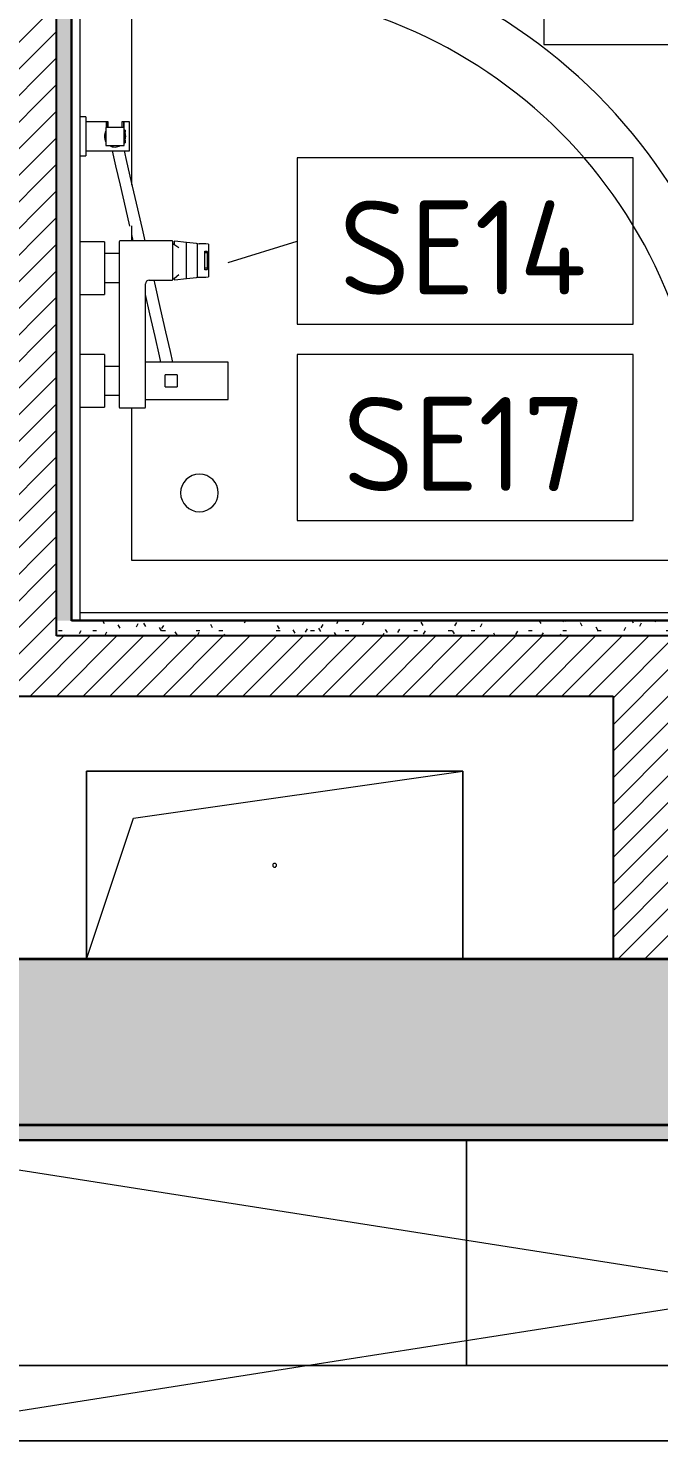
# Model space of a CAD drawing. Header units: millimetres. Extents: x 54725 to 263872, y -8553 to 29614.
# Drawn here: x 108341 to 109179, y 4760 to 6638 of the extents above; entities that cross this region are included whole.
import ezdxf

# ---------------------------------------------------------------- set-up
doc = ezdxf.new("R2010")
doc.units = ezdxf.units.MM
for name, color, linetype, lineweight in [('A-GENM', 7, 'Continuous', 9), ('I-FURN', 7, 'Continuous', 9), ('I-WALL', 7, 'Continuous', 9), ('P-SANR-FIXT-IDEN', 7, 'Continuous', 9)]:
    doc.layers.add(name, color=color, linetype=linetype, lineweight=lineweight)
for name, color, linetype, lineweight, true_color in [('A-WALL-1', 7, 'Continuous', 35, 0x3c3c3c), ('A-WALL-3', 7, 'Continuous', 25, 0x3c3c3c), ('A-WALL-FNSH-2', 7, 'Continuous', 15, 0x3c3c3c), ('P-SANR-FIXT-1', 7, 'Continuous', 15, 0x4994b4)]:
    doc.layers.add(name, color=color, linetype=linetype, lineweight=lineweight, true_color=true_color)
doc.styles.add('GOST Common', font='GOST_Common.ttf', dxfattribs={"height": 125})
pattern_1 = [(45, (-3861.742, 0), (-17.6776695, 17.6776695), [])]
pattern_2 = [(0, (-3861.742, 0), (60.96, 15.24), [5.029, -40.691, 5.029, -40.691, -243.84]), (0, (-3861.742, 0), (60.96, 15.24), [-91.44, 5.029, -86.411, 5.029, -40.691, -106.68]), (0, (-3861.742, 0), (60.96, 15.24), [-228.6, 5.029, -25.451, 5.029, -71.171]), (120, (-3838.882, 7.62), (-43.6782272, 45.1729086), [5.029, -40.691, 5.029, -40.691, -243.84]), (120, (-3838.882, 7.62), (-43.6782272, 45.1729086), [-91.44, 5.029, -86.411, 5.029, -40.691, -106.68]), (120, (-3838.882, 7.62), (-43.6782272, 45.1729086), [-228.6, 5.029, -25.451, 5.029, -71.171]), (240, (-3831.262, 38.1), (-17.2817728, -60.4129086), [5.029, -40.691, 5.029, -40.691, -243.84]), (240, (-3831.262, 38.1), (-17.2817728, -60.4129086), [-91.44, 5.029, -86.411, 5.029, -40.691, -106.68]), (240, (-3831.262, 38.1), (-17.2817728, -60.4129086), [-228.6, 5.029, -25.451, 5.029, -71.171])]

# ---------------------------------------------------------------- blocks, each defined once
blk = doc.blocks.new('GM_Отверстие прямоугольное _в плите_ - Отверстие-20657929-Фрагмент 1_12_ Групповая ячейка')
at = {"layer": 'A-GENM'}
for p, q in [((-250, -125), (-250, 125)), ((-250, 125), (250, 125)), ((250, 125), (-250, 125)), ((-250, 125), (-250, -125)), ((-187.5, 62.5), (250, 125)), ((250, 125), (250, -125)), ((250, -125), (250, 125)), ((-250, -125), (-187.5, 62.5))]:
    blk.add_line(p, q, dxfattribs=at)
for start, end in [(360, 180), (180, 360)]:
    blk.add_arc((0, 0), 2.5, start, end, dxfattribs=at)
blk = doc.blocks.new('Шкаф параметрический - 1_33-25588469-Фрагмент 1_12_ Групповая ячейка')
at = {"layer": 'I-FURN'}
for p, q in [((0, 400), (1912.5, 100)), ((2550, 400), (0, 400)), ((0, 400), (2550, 400)), ((637.5, 100), (2550, 400)), ((0, 0), (637.5, 100)), ((0, 0), (2550, 0)), ((2550, 0), (0, 0))]:
    blk.add_line(p, q, dxfattribs=at)
blk = doc.blocks.new('поддон угловой - 900х900-30799906-Фрагмент 1_12_ Групповая ячейка')
at = {"layer": 'P-SANR-FIXT-1'}
for p, q in [((-270, 450), (-449, 450)), ((-380, 119.2), (-380, 380)), ((-380, 380), (-270, 380)), ((-380, 45), (-380, 65.1)), ((-380, -380), (-380, -177)), ((380, -270), (380, -380)), ((450, -291.4), (450, -270)), ((380, -380), (-380, -380)), ((371, -450), (415.1, -450))]:
    blk.add_line(p, q, dxfattribs=at)
for centre, radius, start, end in [((-270, -270), 720, 360, 90), ((-270, -270), 650, 0, 90), ((-290, -290), 25, 90, 270), ((-290, -290), 25, 270, 90)]:
    blk.add_arc(centre, radius, start, end, dxfattribs=at)
blk = doc.blocks.new('Смеситель для ванны с душевым гарнитуром - Смеситель для ванны с душевым гарнитуром-30756537-Фрагмент 1_12_ Групповая ячейка')
at = {"layer": 'P-SANR-FIXT-1'}
for p, q in [((112279, 6520), (112271, 6520)), ((112279, 6519.8), (112279, 6520)), ((112279, 6520), (112279, 6518.4)), ((112279, 6518.4), (112279, 6469.6)), ((112306.3, 6513.3), (112279, 6513.3)), ((112329.8, 6506), (112305.8, 6506)), ((112305.8, 6506), (112305.8, 6482)), ((112308.3, 6513.3), (112306.3, 6513.3)), ((112306.3, 6513.3), (112306.3, 6506)), ((112306.3, 6506), (112306.3, 6513.3)), ((112308.8, 6506), (112308.8, 6512.8)), ((112326.8, 6512.8), (112326.8, 6506)), ((112329.5, 6513.3), (112327.3, 6513.3)), ((112329.5, 6506), (112329.5, 6513.3)), ((112337, 6513.3), (112329.5, 6513.3)), ((112329.5, 6513.3), (112329.5, 6506)), ((112329.8, 6482), (112329.8, 6506)), ((112331.3, 6502.4), (112329.8, 6502.4)), ((112331.3, 6502.4), (112329.8, 6502.4)), ((112331.3, 6502.4), (112329.8, 6502.4)), ((112331.3, 6502.4), (112329.8, 6502.4)), ((112331.3, 6502.4), (112329.8, 6502.4)), ((112331.3, 6502.4), (112329.8, 6502.4)), ((112331.3, 6502.4), (112329.8, 6502.4)), ((112331.3, 6502.4), (112329.8, 6502.4)), ((112329.8, 6499.2), (112331.3, 6499.2)), ((112329.8, 6499.2), (112331.3, 6499.2)), ((112329.8, 6499.2), (112331.3, 6499.2)), ((112329.8, 6499.2), (112331.3, 6499.2)), ((112329.8, 6499.2), (112331.3, 6499.2)), ((112329.8, 6499.2), (112331.3, 6499.2)), ((112329.8, 6499.2), (112331.3, 6499.2)), ((112329.8, 6499.2), (112331.3, 6499.2)), ((112331.3, 6497.9), (112329.8, 6497.9)), ((112331.3, 6497.9), (112329.8, 6497.9)), ((112331.3, 6497.9), (112329.8, 6497.9)), ((112331.3, 6497.9), (112329.8, 6497.9)), ((112331.3, 6497.9), (112329.8, 6497.9)), ((112331.3, 6497.9), (112329.8, 6497.9)), ((112331.3, 6497.9), (112329.8, 6497.9)), ((112331.3, 6497.9), (112329.8, 6497.9)), ((112331.3, 6502.4), (112331.3, 6499.2)), ((112331.3, 6499.2), (112331.3, 6502.4)), ((112331.3, 6502.4), (112331.3, 6499.2)), ((112331.3, 6499.2), (112331.3, 6502.4)), ((112331.3, 6502.4), (112331.3, 6499.2)), ((112331.3, 6499.2), (112331.3, 6502.4)), ((112331.3, 6502.4), (112331.3, 6499.2)), ((112331.3, 6499.2), (112331.3, 6502.4)), ((112331.3, 6502.4), (112331.3, 6499.2)), ((112331.3, 6499.2), (112331.3, 6502.4)), ((112331.3, 6502.4), (112331.3, 6499.2)), ((112331.3, 6499.2), (112331.3, 6502.4)), ((112331.3, 6502.4), (112331.3, 6499.2)), ((112331.3, 6499.2), (112331.3, 6502.4)), ((112331.3, 6502.4), (112331.3, 6499.2)), ((112331.3, 6499.2), (112331.3, 6502.4)), ((112331.3, 6497.9), (112331.3, 6494.6)), ((112331.3, 6494.6), (112331.3, 6497.9)), ((112331.3, 6497.9), (112331.3, 6494.6)), ((112331.3, 6494.6), (112331.3, 6497.9)), ((112331.3, 6497.9), (112331.3, 6494.6)), ((112331.3, 6494.6), (112331.3, 6497.9)), ((112331.3, 6497.9), (112331.3, 6494.6)), ((112331.3, 6494.6), (112331.3, 6497.9)), ((112331.3, 6497.9), (112331.3, 6494.6)), ((112331.3, 6494.6), (112331.3, 6497.9)), ((112331.3, 6497.9), (112331.3, 6494.6)), ((112331.3, 6494.6), (112331.3, 6497.9)), ((112331.3, 6497.9), (112331.3, 6494.6)), ((112331.3, 6494.6), (112331.3, 6497.9)), ((112331.3, 6497.9), (112331.3, 6494.6)), ((112331.3, 6494.6), (112331.3, 6497.9)), ((112337, 6474.8), (112337, 6513.3)), ((112305.8, 6482), (112329.8, 6482)), ((112329.8, 6494.6), (112331.3, 6494.6)), ((112329.8, 6494.6), (112331.3, 6494.6)), ((112329.8, 6494.6), (112331.3, 6494.6)), ((112329.8, 6494.6), (112331.3, 6494.6)), ((112329.8, 6494.6), (112331.3, 6494.6)), ((112329.8, 6494.6), (112331.3, 6494.6)), ((112329.8, 6494.6), (112331.3, 6494.6)), ((112329.8, 6494.6), (112331.3, 6494.6)), ((112331.3, 6493.4), (112329.8, 6493.4)), ((112331.3, 6493.4), (112329.8, 6493.4)), ((112331.3, 6493.4), (112329.8, 6493.4)), ((112331.3, 6493.4), (112329.8, 6493.4)), ((112331.3, 6493.4), (112329.8, 6493.4)), ((112331.3, 6493.4), (112329.8, 6493.4)), ((112331.3, 6493.4), (112329.8, 6493.4)), ((112331.3, 6493.4), (112329.8, 6493.4)), ((112329.8, 6490.1), (112331.3, 6490.1)), ((112329.8, 6490.1), (112331.3, 6490.1)), ((112329.8, 6490.1), (112331.3, 6490.1)), ((112329.8, 6490.1), (112331.3, 6490.1)), ((112329.8, 6490.1), (112331.3, 6490.1)), ((112329.8, 6490.1), (112331.3, 6490.1)), ((112329.8, 6490.1), (112331.3, 6490.1)), ((112329.8, 6490.1), (112331.3, 6490.1)), ((112331.3, 6488.8), (112329.8, 6488.8)), ((112331.3, 6488.8), (112329.8, 6488.8)), ((112331.3, 6488.8), (112329.8, 6488.8)), ((112331.3, 6488.8), (112329.8, 6488.8)), ((112331.3, 6488.8), (112329.8, 6488.8)), ((112331.3, 6488.8), (112329.8, 6488.8)), ((112331.3, 6488.8), (112329.8, 6488.8)), ((112331.3, 6488.8), (112329.8, 6488.8)), ((112329.8, 6485.6), (112331.3, 6485.6)), ((112329.8, 6485.6), (112331.3, 6485.6)), ((112329.8, 6485.6), (112331.3, 6485.6)), ((112329.8, 6485.6), (112331.3, 6485.6)), ((112329.8, 6485.6), (112331.3, 6485.6)), ((112329.8, 6485.6), (112331.3, 6485.6)), ((112329.8, 6485.6), (112331.3, 6485.6)), ((112329.8, 6485.6), (112331.3, 6485.6)), ((112331.3, 6493.4), (112331.3, 6490.1)), ((112331.3, 6490.1), (112331.3, 6493.4)), ((112331.3, 6493.4), (112331.3, 6490.1)), ((112331.3, 6490.1), (112331.3, 6493.4)), ((112331.3, 6493.4), (112331.3, 6490.1)), ((112331.3, 6490.1), (112331.3, 6493.4)), ((112331.3, 6493.4), (112331.3, 6490.1)), ((112331.3, 6490.1), (112331.3, 6493.4)), ((112331.3, 6493.4), (112331.3, 6490.1)), ((112331.3, 6490.1), (112331.3, 6493.4)), ((112331.3, 6493.4), (112331.3, 6490.1)), ((112331.3, 6490.1), (112331.3, 6493.4)), ((112331.3, 6493.4), (112331.3, 6490.1)), ((112331.3, 6490.1), (112331.3, 6493.4)), ((112331.3, 6493.4), (112331.3, 6490.1)), ((112331.3, 6490.1), (112331.3, 6493.4)), ((112331.3, 6488.8), (112331.3, 6485.6)), ((112331.3, 6485.6), (112331.3, 6488.8)), ((112331.3, 6488.8), (112331.3, 6485.6)), ((112331.3, 6485.6), (112331.3, 6488.8)), ((112331.3, 6488.8), (112331.3, 6485.6)), ((112331.3, 6485.6), (112331.3, 6488.8)), ((112331.3, 6488.8), (112331.3, 6485.6)), ((112331.3, 6485.6), (112331.3, 6488.8)), ((112331.3, 6488.8), (112331.3, 6485.6)), ((112331.3, 6485.6), (112331.3, 6488.8)), ((112331.3, 6488.8), (112331.3, 6485.6)), ((112331.3, 6485.6), (112331.3, 6488.8)), ((112331.3, 6488.8), (112331.3, 6485.6)), ((112331.3, 6485.6), (112331.3, 6488.8)), ((112331.3, 6488.8), (112331.3, 6485.6)), ((112331.3, 6485.6), (112331.3, 6488.8)), ((112271, 6468), (112279, 6468)), ((112279, 6474.8), (112337, 6474.8)), ((112279, 6469.6), (112279, 6468)), ((112279, 6468), (112279, 6468.2)), ((112304, 6354), (112271, 6354)), ((112304, 6354), (112271, 6354)), ((112304, 6354), (112304, 6284)), ((112304, 6354), (112304, 6284)), ((112323.3, 6354), (112323.3, 6134)), ((112323.3, 6354), (112323.3, 6134)), ((112393.8, 6355), (112324.3, 6355)), ((112393.8, 6355), (112324.3, 6355)), ((112341.9, 6355), (112340, 6363.5)), ((112394.8, 6304), (112394.8, 6354)), ((112394.8, 6304), (112394.8, 6354)), ((112394.8, 6351.7), (112402.5, 6346.2)), ((112396.6, 6354.9), (112397.4, 6354.9)), ((112396.6, 6354.9), (112396.6, 6349.8)), ((112413, 6353), (112397.4, 6354.9)), ((112413, 6305), (112413, 6353)), ((112425.9, 6351.4), (112413, 6353)), ((112427.4, 6351.2), (112425.9, 6351.4)), ((112427.4, 6306.8), (112427.4, 6351.2)), ((112429.8, 6350.9), (112427.4, 6351.2)), ((112438.6, 6351), (112429.8, 6351)), ((112442.1, 6350.5), (112438.6, 6351)), ((112442.1, 6350.5), (112442.1, 6307.5)), ((112323.3, 6338.3), (112304, 6338.3)), ((112437.2, 6318.6), (112437.2, 6339.4)), ((112440.2, 6339.4), (112437.2, 6339.4)), ((112437.5, 6341.5), (112439.9, 6341.5)), ((112438.1, 6340.7), (112438.1, 6341.5)), ((112440.2, 6339.4), (112440.2, 6318.6)), ((112440.2, 6318.6), (112437.2, 6318.6)), ((112439.9, 6316.5), (112437.5, 6316.5)), ((112438.1, 6316.5), (112438.1, 6317.3)), ((112304, 6299.8), (112323.3, 6299.8)), ((112358.3, 6134), (112358.3, 6298)), ((112358.3, 6134), (112358.3, 6298)), ((112363.3, 6303), (112393.8, 6303)), ((112363.3, 6303), (112393.8, 6303)), ((112396.6, 6306), (112396.6, 6303.1)), ((112397.4, 6303.1), (112396.6, 6303.1)), ((112397.4, 6303.1), (112413, 6305)), ((112413, 6305), (112425.9, 6306.6)), ((112425.9, 6306.6), (112427.4, 6306.8)), ((112427.4, 6306.8), (112429.8, 6307)), ((112429.8, 6307), (112438.6, 6307)), ((112438.6, 6307), (112442.1, 6307.5)), ((112271, 6284), (112304, 6284)), ((112271, 6284), (112304, 6284)), ((112304, 6204), (112271, 6204)), ((112304, 6204), (112271, 6204)), ((112304, 6204), (112304, 6134)), ((112304, 6204), (112304, 6134)), ((112323.3, 6188.3), (112304, 6188.3)), ((112467.8, 6194), (112358.3, 6194)), ((112468.3, 6144.5), (112468.3, 6193.5)), ((112400.3, 6177), (112384.3, 6177)), ((112384.3, 6176.5), (112384.3, 6177)), ((112384.3, 6177), (112384.3, 6176.9)), ((112384.3, 6161.5), (112384.3, 6176.5)), ((112384.3, 6161), (112384.3, 6161.5)), ((112384.3, 6161.1), (112384.3, 6161)), ((112384.3, 6161), (112400.3, 6161)), ((112400.3, 6176.9), (112400.3, 6177)), ((112400.3, 6177), (112400.3, 6176.5)), ((112400.3, 6176.5), (112400.3, 6161.5)), ((112400.3, 6161.5), (112400.3, 6161)), ((112400.3, 6161), (112400.3, 6161.1)), ((112304, 6149.8), (112323.3, 6149.8)), ((112358.3, 6144), (112467.8, 6144)), ((112271, 6134), (112304, 6134)), ((112271, 6134), (112304, 6134)), ((112324.3, 6133), (112357.3, 6133)), ((112324.3, 6133), (112357.3, 6133))]:
    blk.add_line(p, q, dxfattribs=at)
at = {"layer": 'P-SANR-FIXT-1', "flags": 128}
for points in [[(112337.4, 6374.6), (112332, 6398.2), (112325, 6429.1), (112319, 6455), (112314.5, 6474.8)], [(112329.9, 6474.8), (112333.1, 6460.8), (112338.9, 6435.4), (112345.9, 6405), (112353.7, 6371), (112357.3, 6355)], [(112437.2, 6339.4), (112437.2, 6339.8), (112437.2, 6340.3), (112437.3, 6340.7), (112437.3, 6341), (112437.3, 6341.3), (112437.4, 6341.4), (112437.5, 6341.5)], [(112440, 6341.4), (112440, 6341.3), (112440.1, 6341), (112440.1, 6340.7), (112440.2, 6340.3), (112440.2, 6339.8), (112440.2, 6339.4)], [(112402.6, 6310), (112396.9, 6305.2), (112394.8, 6304.3)], [(112437.5, 6316.5), (112437.4, 6316.6), (112437.3, 6316.7), (112437.3, 6317), (112437.3, 6317.3), (112437.2, 6317.7), (112437.2, 6318.1), (112437.2, 6318.6)], [(112440.2, 6318.6), (112440.2, 6318.1), (112440.2, 6317.7), (112440.1, 6317.3), (112440.1, 6317), (112440, 6316.7), (112440, 6316.6)], [(112369.3, 6303), (112370.1, 6299.3), (112378, 6265), (112385, 6234.2), (112391, 6208.2), (112394.3, 6194)], [(112378.9, 6194), (112376.9, 6202.4), (112371.1, 6227.8), (112364.1, 6258.2), (112358.3, 6283.7)]]:
    blk.add_lwpolyline(points, dxfattribs=at)
at = {"layer": 'P-SANR-FIXT-1'}
for centre, radius, start, end in [((112317.8, 6494), 14.2, 148.1524, 211.7439), ((112317.8, 6494), 14.2, 148.1524, 211.7439), ((112308.3, 6512.8), 0.5, 0, 90), ((112327.3, 6512.8), 0.5, 90, 180), ((112317.8, 6494), 14.2, 328.3082, 32.0443), ((112317.8, 6494), 14.2, 328.3082, 32.0443), ((112317.8, 6494), 14.2, 238.2631, 301.8541), ((112317.8, 6494), 14.2, 238.2631, 301.8541), ((112324.3, 6354), 1, 90, 180), ((112324.3, 6354), 1, 90, 180), ((112393.8, 6354), 1, 0, 90), ((112393.8, 6354), 1, 0, 90), ((112363.3, 6298), 5, 90, 180), ((112363.3, 6298), 5, 90, 180), ((112393.8, 6304), 1, 270, 0), ((112393.8, 6304), 1, 270, 0), ((112467.8, 6193.5), 0.5, 0, 90), ((112467.8, 6144.5), 0.5, 270, 0), ((112324.3, 6134), 1, 180, 270), ((112324.3, 6134), 1, 180, 270), ((112357.3, 6134), 1, 270, 0), ((112357.3, 6134), 1, 270, 0)]:
    blk.add_arc(centre, radius, start, end, dxfattribs=at)
blk = doc.blocks.new('М_сантехническая_рамка1 - В рамке-30590747-Фрагмент 1_12_ Групповая ячейка')
at = {"layer": 'P-SANR-FIXT-IDEN'}
for p, q in [((4.293, 2.24), (-4.639, 2.24)), ((-4.639, 2.24), (-4.639, -2.178)), ((4.293, -2.178), (4.293, 2.24)), ((-4.639, -2.178), (4.293, -2.178))]:
    blk.add_line(p, q, dxfattribs=at)

msp = doc.modelspace()

# ---------------------------------------------------------------- hatches: boundary and pattern name
at = {"layer": 'I-WALL'}
h = msp.add_hatch(dxfattribs=at)
h.set_pattern_fill('FP_35', color=256, style=0, pattern_type=2)
h.set_pattern_definition(pattern_2)
h.paths.add_polyline_path([(108398.3, 5850), (108398.3, 8080), (108378.3, 8080), (108378.3, 5850)])
h = msp.add_hatch(dxfattribs=at)
h.set_pattern_fill('FP_28', color=256, style=0, pattern_type=2)
h.set_pattern_definition(pattern_1)
h.paths.add_polyline_path([(108378.3, 5830), (108378.3, 7980), (108298.3, 7980), (108298.3, 5830), (108319.1, 5830)])
h = msp.add_hatch(dxfattribs=at)
h.set_pattern_fill('FP_35', color=256, style=0, pattern_type=2)
h.set_pattern_definition(pattern_2)
h.paths.add_polyline_path([(109198.3, 5830), (109198.3, 5850), (108378.3, 5850), (108378.3, 5830), (108634.7, 5830)])
h = msp.add_hatch(dxfattribs=at)
h.set_pattern_fill('FP_28', color=256, style=0, pattern_type=2)
h.set_pattern_definition(pattern_1)
h.paths.add_polyline_path([(109118.3, 5750), (109118.3, 5830), (108148.3, 5830), (108148.3, 5750), (108634.7, 5750)])
h = msp.add_hatch(dxfattribs=at)
h.set_pattern_fill('FP_28', color=256, style=0, pattern_type=2)
h.set_pattern_definition(pattern_1)
h.paths.add_polyline_path([(109198.3, 5400), (109198.3, 5830), (109118.3, 5830), (109118.3, 5400)])
h = msp.add_hatch(dxfattribs=at)
h.set_pattern_fill('FP_1', color=256, style=0, pattern_type=2)
h.set_pattern_definition([(45, (-3861.74, 0), (-28.51196, 28.51196), []), (45, (-3833.23, 0), (-28.51196, 28.51196), [50.403, -10.081, 1.676, -8.404])])
h.paths.add_polyline_path([(115428.3, 5180), (115468.3, 5180), (115468.3, 5400), (114568.3, 5400), (114568.3, 5180), (114946.8, 5180)])
h.paths.add_polyline_path([(113518.3, 5180), (113518.3, 5400), (108068.3, 5400), (108068.3, 5180), (113488.3, 5180)])
h = msp.add_hatch(dxfattribs=at)
h.set_pattern_fill('FP_35', color=256, style=0, pattern_type=2)
h.set_pattern_definition(pattern_2)
h.paths.add_polyline_path([(115428.3, 5160), (115428.3, 5180), (114598.3, 5180), (114598.3, 5172), (114568.3, 5172), (114568.3, 5160), (115427.3, 5160)])
h.paths.add_polyline_path([(108068.3, 5160), (113518.3, 5160), (113518.3, 5172), (113488.3, 5172), (113488.3, 5180), (108068.3, 5180)])

# ---------------------------------------------------------------- linework, layer by layer
at = {"layer": 'A-WALL-1'}
for p, q in [((113488.3, 5400), (108068.3, 5400)), ((108068.3, 5180), (113488.3, 5180))]:
    msp.add_line(p, q, dxfattribs=at)
at = {"layer": 'A-WALL-3'}
for p, q in [((108398.3, 5850), (108398.3, 8080)), ((108378.3, 5830), (108378.3, 8060)), ((109218.3, 5850), (108398.3, 5850)), ((109198.3, 5830), (108378.3, 5830)), ((108148.3, 5750), (109118.3, 5750)), ((109118.3, 5750), (109118.3, 5400)), ((108048.3, 5160), (113518.3, 5160))]:
    msp.add_line(p, q, dxfattribs=at)
at = {"layer": 'A-WALL-FNSH-2'}
for p, q in [((108399.3, 5851), (108399.3, 8081)), ((109219.3, 5851), (108399.3, 5851)), ((108047.3, 5159), (113518.3, 5159))]:
    msp.add_line(p, q, dxfattribs=at)
at = {"layer": 'I-FURN'}
for p, q in [((108073.3, 5160), (108923.3, 5160)), ((108923.3, 5160), (108923.3, 4860)), ((108923.3, 5160), (109773.3, 5160)), ((108923.3, 4860), (108923.3, 5160)), ((108923.3, 4860), (108923.3, 5160)), ((108923.3, 5160), (108923.3, 4860)), ((108073.3, 4860), (108923.3, 4860)), ((108923.3, 4860), (108073.3, 4860)), ((108923.3, 4860), (109773.3, 4860)), ((109773.3, 4860), (108923.3, 4860))]:
    msp.add_line(p, q, dxfattribs=at)
at = {"layer": 'I-WALL'}
for p, q in [((108409.3, 8091), (108409.3, 5850)), ((108409.3, 5861), (109229.3, 5861))]:
    msp.add_line(p, q, dxfattribs=at)
at = {"layer": 'P-SANR-FIXT-IDEN'}
msp.add_line((108606.6, 6326.5), (108698.3, 6354.8), dxfattribs=at)

# ---------------------------------------------------------------- block references
at = {"layer": 'A-GENM'}
msp.add_blockref('GM_Отверстие прямоугольное _в плите_ - Отверстие-20657929-Фрагмент 1_12_ Групповая ячейка', (108668.3, 5525), dxfattribs=at)
at = {"layer": 'I-FURN'}
msp.add_blockref('Шкаф параметрический - 1_33-25588469-Фрагмент 1_12_ Групповая ячейка', (108073.3, 4760), dxfattribs=at)
at = {"layer": 'P-SANR-FIXT-1'}
for name, p in [('поддон угловой - 900х900-30799906-Фрагмент 1_12_ Групповая ячейка', (108858.3, 6310)), ('Смеситель для ванны с душевым гарнитуром - Смеситель для ванны с душевым гарнитуром-30756537-Фрагмент 1_12_ Групповая ячейка', (-3861.7, 0))]:
    msp.add_blockref(name, p, dxfattribs=at)
at = {"layer": 'P-SANR-FIXT-IDEN', "xscale": 49.99999999999998, "yscale": 49.99999999999998, "zscale": 49.99999999999998}
for p in [(109258, 6725.1), (108930.3, 6353.3), (108930.3, 6092.1)]:
    msp.add_blockref('М_сантехническая_рамка1 - В рамке-30590747-Фрагмент 1_12_ Групповая ячейка', p, dxfattribs=at)

# ---------------------------------------------------------------- texts
at = {"layer": 'P-SANR-FIXT-IDEN', "char_height": 125, "attachment_point": 1, "style": 'GOST Common'}
for s, insert, width in [('SE14', (108754.2, 6408.7), 424.894), ('SE17', (108759.2, 6147.5), 412.869)]:
    msp.add_mtext(s, dxfattribs=dict(at, insert=insert, width=width))

doc.saveas('drawing.dxf')
